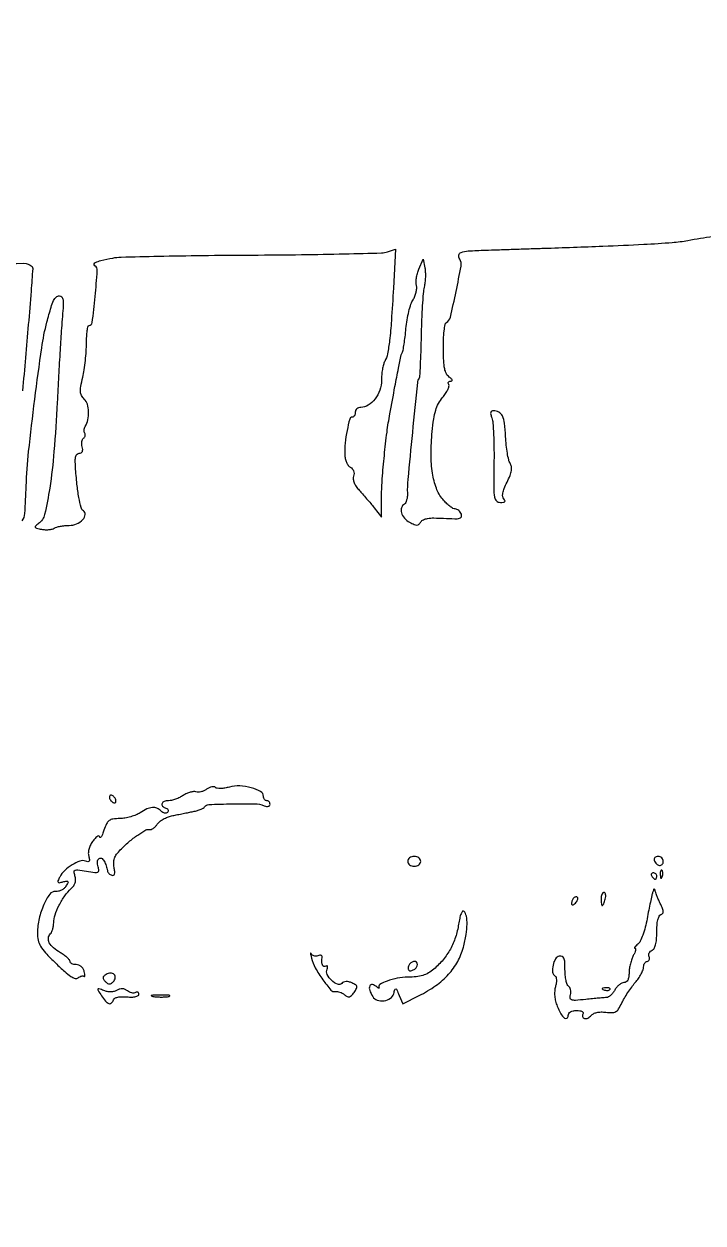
# Model space of a CAD drawing. Extents: x 0 to 4160, y 0 to 3120.
# Drawn here: x 2873.9 to 3081.1, y 2457.2 to 2822.9 of the extents above; entities that cross this region are included whole.
import ezdxf

# ---------------------------------------------------------------- set-up
doc = ezdxf.new("R2010")
doc.units = 0

msp = doc.modelspace()

# ---------------------------------------------------------------- linework, layer by layer
for points in [[(4159.499279, 606.274193, 0.000001), (4159.667734, 974.478125, 0.000057), (4159.806661, 1380.08378, 0.000034), (4159.883999, 1862.25), (4160, 3120), (3296.563358, 3120), (2433.126717, 3120)], [(757.647081, 3119.740147, 0.000002), (520.492565, 3119.487217, 0.4139)], [(1964.75, 0.149832, 0.000016), (2717.930904, 0.232101, 0.000028), (3351.473438, 0.357111)], [(2873.399079, 2671.352615, 0.138048), (2874.189119, 2673.613781, 0.006099), (2874.6052, 2682, -0.017089), (2875.35691, 2692.488112, -0.005083), (2877.21462, 2708.445974, -0.004402), (2879.348248, 2724.170729, -0.028568), (2880.941736, 2732, -0.005355), (2882.19528, 2736.553862, -0.040928), (2882.979096, 2738.629088, -0.105736), (2883.750656, 2739.636401, -0.178477), (2884.736822, 2740, -0.220962), (2885.455391, 2739.666146, -0.139725), (2885.84181, 2738.808394, -0.051753), (2885.913728, 2737.105336, -0.008107), (2885.653422, 2733.75, 0.007021), (2885.366806, 2730.156732, 0.001264), (2884.944116, 2723.45905, 0.001363), (2884.490234, 2715.611382, 0.001233), (2884.063004, 2707.493575, -0.007689), (2883.08107, 2692.521739, -0.018012), (2881.77319, 2681.383695, -0.018376), (2880.232217, 2673.356308, -0.180167), (2878.365734, 2670.525481, 0.022883), (2877.45057, 2669.789758, 0.346147), (2877.381702, 2669.414361, 0.216208), (2877.755222, 2669.124534, 0.011288), (2879.276159, 2668.798039, 0.035852), (2880.36601, 2668.669708, 0.032938), (2881.494737, 2668.69264, 0.034566), (2882.499288, 2668.849883, 0.085398), (2883.185354, 2669.135717, -0.072316), (2883.906045, 2669.458213, -0.022777), (2885.058175, 2669.728986, -0.02222), (2886.387598, 2669.917484, -0.022918), (2887.714816, 2669.984687, 0.099965), (2889.972128, 2670.451749, 0.099599), (2891.874631, 2671.758477, 0.158868), (2892.61729, 2673.275298, 0.297712), (2892.060482, 2674.46262, -0.194942), (2891.349077, 2675.4339, -0.01697), (2890.688468, 2678.485697, -0.018468), (2890.103286, 2682.569964, -0.009336), (2889.653021, 2687.75, -0.016529), (2889.580868, 2689.812025, -0.066387), (2889.744858, 2691.059991, -0.13742), (2890.14928, 2691.740264, -0.192657), (2890.798349, 2692, 0.115876), (2891.377594, 2692.136068, 0.171982), (2891.736549, 2692.507202, 0.12368), (2891.850917, 2693.128719, 0.047948), (2891.710511, 2693.999004, -0.047043), (2891.578825, 2694.80597, -0.055577), (2891.612283, 2695.578266, -0.064615), (2891.794685, 2696.204598, -0.15236), (2892.110192, 2696.568102, 0.099976), (2892.418273, 2696.856763, 0.09816), (2892.592657, 2697.244184, 0.097721), (2892.606481, 2697.670315, 0.098108), (2892.457295, 2698.069098, -0.099279), (2892.291978, 2698.514143, -0.05928), (2892.269692, 2699.08045, -0.056017), (2892.384613, 2699.674779, -0.062745), (2892.626556, 2700.204772, 0.086824), (2893.430664, 2702.215889, 0.060696), (2893.640624, 2704.653975, 0.062944), (2893.267445, 2706.950948, 0.125304), (2892.33243, 2708.524713, -0.072572), (2891.521441, 2709.612803, -0.106038), (2891.187321, 2710.756078, -0.062757), (2891.270585, 2712.346489, -0.012301), (2891.847066, 2715.157796, 0.018612), (2892.289297, 2717.461783, 0.010551), (2892.661326, 2720.278577, 0.010523), (2892.916883, 2723.136992, 0.017032), (2893, 2725.57629, -0.013999), (2893.058226, 2727.655589, -0.022982), (2893.237376, 2729.406785, -0.019248), (2893.490022, 2730.746477, -0.349778), (2893.808089, 2731, 0.379359), (2894.765545, 2731.848557, 0.005823), (2895.633019, 2739.789853, 0.006447), (2896.302044, 2747.710501, 0.267567), (2895.581595, 2749.196205, -0.313479), (2895.375076, 2749.733681, -0.234305), (2895.797039, 2750.233622, -0.045806), (2897.413159, 2750.765476, -0.005812), (2901, 2751.547843, -0.044295), (2903.5565, 2751.842114, -0.001181), (2914.928125, 2752.111789, -0.00246), (2928.302485, 2752.331523, -0.001681), (2943.5, 2752.455314, 0.001867), (2958.619682, 2752.584088, 0.002844), (2971.74637, 2752.819571, 0.001029), (2983.047835, 2753.10988, 0.073085), (2984.891899, 2753.433361), (2987.283798, 2754.224849), (2986.637959, 2742.362425, -0.003177), (2986.034544, 2732.441066, -0.012615), (2985.471775, 2726.363046, -0.019306), (2984.841352, 2722.358978, -0.074293), (2983.996088, 2719.992691, 0.059197), (2983.612432, 2719.012675, 0.020861), (2983.292601, 2717.535106, 0.02037), (2983.073225, 2715.866446, 0.0225), (2983, 2714.240055, -0.08356), (2982.497663, 2711.255189, -0.08027), (2981.04361, 2708.552995, -0.088693), (2978.971884, 2706.661272, -0.14171), (2976.685549, 2706, 0.087752), (2976.041967, 2705.886173, 0.094557), (2975.49513, 2705.559375, 0.100086), (2975.129331, 2705.072222, 0.111601), (2975, 2704.5, -0.058897), (2974.93219, 2703.926331, -0.077911), (2974.73207, 2703.440625, -0.096447), (2974.435806, 2703.115267, -0.161345), (2974.087898, 2703, 0.339916), (2973.317871, 2702.408123, 0.015638), (2972.51843, 2698.97632, 0.023884), (2971.935248, 2695.113354, 0.032007), (2971.800404, 2691.574388, 0.049186), (2971.948439, 2690.388632, 0.047979), (2972.32563, 2689.244208, 0.051995), (2972.860871, 2688.305385, 0.110075), (2973.481941, 2687.750168, -0.083473), (2974.100953, 2687.252901, -0.092868), (2974.496034, 2686.597181, -0.090748), (2974.6325, 2685.830098, -0.075743), (2974.50363, 2685.011437, 0.105958), (2974.413613, 2684.078628, 0.065945), (2974.682971, 2683.008688, 0.055354), (2975.290771, 2681.866208, 0.037941), (2976.209799, 2680.718879, -0.007681), (2977.247976, 2679.572347, -0.004228), (2978.48425, 2678.139902, -0.004214), (2979.714039, 2676.665356, -0.006737), (2980.736586, 2675.383223), (2982.973171, 2672.5), (2983.040504, 2679, -0.015993), (2983.261921, 2684.226122, -0.00655), (2983.882083, 2691.301611, -0.0066), (2984.699095, 2698.454637, -0.013737), (2985.562164, 2704, -0.00118), (2987.122689, 2712.374309, -0.003768), (2988.219577, 2717.953396, -0.002412), (2989.064343, 2721.986143, -0.085774), (2989.420282, 2722.871014, 0.096976), (2989.626217, 2723.41775, 0.005028), (2989.921543, 2725.285433, 0.007819), (2990.217299, 2727.527895, 0.005587), (2990.480883, 2730.045357, -0.018304), (2990.824732, 2732.680526, -0.018351), (2991.360188, 2735.281203, -0.018522), (2991.993361, 2737.510021, -0.06665), (2992.630728, 2738.839861, 0.046917), (2993.185619, 2739.889573, 0.03945), (2993.573912, 2741.086691, 0.041164), (2993.752042, 2742.245609, 0.081683), (2993.666169, 2743.16857, -0.072374), (2993.558052, 2744.136118, -0.029788), (2993.680581, 2745.453072, -0.028701), (2993.982923, 2746.873535, -0.032742), (2994.436606, 2748.187061), (2995.720749, 2751.241138), (2996.237007, 2748.540509, -0.036297), (2996.384478, 2747.278449, -0.019213), (2996.392895, 2745.70202, -0.01902), (2996.277399, 2744.080737, -0.027845), (2996.042731, 2742.66994, 0.034398), (2995.752538, 2740.772136, 0.005139), (2995.471962, 2736.918932, 0.005758), (2995.239415, 2732.353584, 0.004937), (2995.097458, 2727.543446, -0.003035), (2994.978452, 2722.913955, -0.004665), (2994.813729, 2718.908291, -0.001685), (2994.628456, 2715.467793, -0.124742), (2994.461205, 2714.937229, 0.113209), (2993.990152, 2713.553489, 0.000524), (2992.43322, 2698.283595, 0.001498), (2991.033398, 2683.981846, 0.033374), (2990.917348, 2679.815738, -0.035562), (2990.882756, 2678.74243, -0.04104), (2990.694138, 2677.736457, -0.045354), (2990.392739, 2676.930902, -0.143103), (2990.010875, 2676.506721, 0.181491), (2989.136546, 2675.375842, 0.144112), (2989.116609, 2673.820778, 0.113176), (2989.99684, 2672.20502, 0.089029), (2991.565036, 2670.965194, 0.01884), (2993.009275, 2670.260908, 0.110301), (2993.832559, 2670.097164, 0.180068), (2994.441027, 2670.339984, 0.07036), (2995.029013, 2671.046214, -0.148181), (2995.78798, 2671.715617, -0.067532), (2997.066429, 2672.102277, -0.041322), (2999.011423, 2672.250856, -0.012563), (3001.967988, 2672.157758, 0.007001), (3005.359089, 2672.013213, 0.06381), (3006.827589, 2672.158851, 0.239658), (3007.382426, 2672.623103, 0.194918), (3007.397023, 2673.407758, 0.06585), (3007.066097, 2674.016523, 0.062021), (3006.582419, 2674.532279, 0.066483), (3006.026079, 2674.881719, 0.107425), (3005.481905, 2675, -0.137235), (3004.821412, 2675.184765, -0.029212), (3003.82963, 2675.869032, -0.028497), (3002.737171, 2676.825889, -0.023751), (3001.688452, 2677.958407, -0.087754), (2999.75177, 2681.306287, -0.04889), (2998.574907, 2685.883107, -0.039424), (2998.140822, 2691.646592, -0.022455), (2998.480018, 2698.630036, -0.013497), (2998.945461, 2702.476256, -0.037492), (2999.545578, 2705.130378, -0.050617), (3000.404873, 2707.17154, -0.050015), (3001.65959, 2709.007293, 0.027673), (3002.564583, 2710.212259, 0.038106), (3003.228473, 2711.391741, 0.042381), (3003.596895, 2712.395483, 0.208089), (3003.512652, 2712.979529, -0.100051), (3003.368806, 2713.368594, -0.176879), (3003.43446, 2713.700237, -0.168444), (3003.702827, 2713.922391, -0.089666), (3004.132113, 2714, 0.141922), (3004.488881, 2714.103348, 0.354122), (3004.570087, 2714.343409, 0.120753), (3004.305757, 2714.734091, 0.026067), (3003.66821, 2715.253343, -0.119406), (3002.823888, 2716.252231, -0.065189), (3002.295122, 2717.776764, -0.038448), (3001.996937, 2720.115706, -0.010146), (3001.885059, 2723.887454, -0.012988), (3001.933161, 2726.782676, -0.019429), (3002.138945, 2729.303848, -0.015627), (3002.445655, 2731.312186, -0.211685), (3002.854851, 2731.910293, 0.198276), (3004.026356, 2733.531478, 0.006843), (3005.769248, 2741.303984, 0.007124), (3007.289644, 2749.097884, 0.185066), (3006.896942, 2751.166752, -0.175328), (3006.631936, 2752.432117, -0.278729), (3007.310526, 2753.26386, -0.070347), (3009.494182, 2753.711819, -0.007384), (3014.718273, 2753.958084, -0.000012), (3018.409455, 2754.077401, -0.000006), (3023.151618, 2754.230518, -0.000006), (3028.103267, 2754.390282, -0.000008), (3032.5, 2754.532015, 0.001393), (3050.59427, 2755.165472, 0.004118), (3063.017826, 2755.737552, 0.005163), (3071.750827, 2756.302278, 0.027371), (3076.5, 2756.921382, -0.01036), (3084.108003, 2758.177572, -0.011765)], [(2837.171228, 2748.894496, -0.000617), (2873.893273, 2749.960668, -0.215574), (2876.390248, 2748.914204, -0.208395), (2876.60118, 2748.314825, -0.00094), (2876.090887, 2741.469261, -0.002493), (2875.25746, 2731.236974, -0.00039), (2873.497278, 2711.064808, -0.017566)]]:
    msp.add_lwpolyline(points, format="xyb")
for points in [[(3016.682612, 2702.75, -0.068929), (3016.994962, 2701.29041, -0.006847), (3017.208228, 2697.709375, -0.008522), (3017.331734, 2693.414157, -0.006668), (3017.324121, 2688.75, 0.002799), (3017.253593, 2681.222367, 0.042082), (3017.463846, 2678.611098, 0.168744), (3018.092736, 2677.456626, 0.186534), (3019.274121, 2677, 0.026307), (3020.217282, 2677.049658, 0.168544), (3020.643774, 2677.25, 0.329769), (3020.69654, 2677.575687, 0.077388), (3020.350133, 2678.049867, -0.166607), (3019.997872, 2678.769491, -0.077959), (3020.029971, 2679.819305, -0.049955), (3020.450736, 2681.250208, -0.018409), (3021.314772, 2683.171414, 0.018658), (3022.242357, 2685.23668, 0.055399), (3022.662038, 2686.729049, 0.082669), (3022.66026, 2687.906576, 0.098258), (3022.26686, 2688.944297, -0.082225), (3021.834311, 2689.984245, -0.015026), (3021.418774, 2692.033776, -0.015798), (3021.07703, 2694.48734, -0.013769), (3020.871666, 2697.07275, 0.016517), (3020.525063, 2701.152152, 0.079795), (3019.890645, 2703.383213, 0.155808), (3018.821049, 2704.541925, 0.126827), (3017.182612, 2704.984687, 0.129864), (3016.638739, 2704.847747, 0.214642), (3016.359696, 2704.475292, 0.114408), (3016.364845, 2703.807155, 0.028239)], [(2929.652801, 2589.501363, -0.05014), (2928.841637, 2589.019694, -0.047104), (2927.933876, 2588.697038, -0.050537), (2927.069025, 2588.569525, -0.103316), (2926.39508, 2588.678635, 0.11665), (2925.682152, 2588.774857, 0.0429), (2924.677128, 2588.587982, 0.039637), (2923.571836, 2588.185995, 0.038015), (2922.527463, 2587.609951, -0.032725), (2921.437437, 2586.993617, -0.026272), (2920.194304, 2586.472923, -0.026992), (2918.989655, 2586.113241, -0.059114), (2918.035183, 2586, 0.083306), (2916.709888, 2585.777647, 0.230626), (2916.05922, 2585.126482, 0.290754), (2916.245538, 2584.345586, 0.107322), (2917.25, 2583.720238, -0.081491), (2917.669727, 2583.487853, -0.135317), (2917.907604, 2583.164003, -0.157927), (2917.926228, 2582.801001, -0.123026), (2917.733333, 2582.453571, -0.149377), (2917.349483, 2582.232475, -0.10289), (2916.844271, 2582.221882, -0.085105), (2916.292995, 2582.425551, -0.065519), (2915.783333, 2582.816667, 0.094834), (2914.502231, 2583.686166, 0.121578), (2913.1013, 2583.919762, 0.090822), (2911.44671, 2583.48334, 0.035265), (2909.371115, 2582.323594, -0.049655), (2908.128343, 2581.675311, -0.026743), (2906.491229, 2581.118014, -0.026364), (2904.745721, 2580.724166, -0.037281), (2903.160062, 2580.573594, 0.030081), (2901.075992, 2580.405904, 0.124283), (2899.914777, 2579.931657, 0.12298), (2899.111264, 2578.960153, 0.029182), (2898.310206, 2577, -0.012354), (2897.84457, 2575.741287, -0.039033), (2897.448018, 2574.934927, -0.210498), (2897.210293, 2574.764933, -0.463442), (2897.056442, 2574.884859, 0.255782), (2896.860312, 2575.210899, 0.26256), (2896.484075, 2575.216499, 0.079799), (2895.862752, 2574.736367, 0.021781), (2895.052152, 2573.79343, 0.042869), (2894.280645, 2572.617991, 0.05173), (2893.776653, 2571.398067, 0.057021), (2893.567891, 2570.213819, 0.079253), (2893.67267, 2569.143709, -0.025104), (2893.896659, 2568.069563, -0.178324), (2893.793964, 2567.556508, -0.293673), (2893.427695, 2567.380023, -0.061111), (2892.701306, 2567.561125, 0.178747), (2891.007933, 2567.582547, 0.053031), (2888.634383, 2566.444553, 0.051651), (2886.350622, 2564.685816, 0.080157), (2884.845907, 2562.712075, 0.016347), (2884.279355, 2561.56483, 0.259384), (2884.313531, 2561.14678, 0.297626), (2884.675706, 2560.992334, 0.020081), (2885.826764, 2561.244447, -0.01689), (2886.982505, 2561.505322, -0.296598), (2887.321607, 2561.36655, -0.282379), (2887.342314, 2560.992225, -0.015772), (2886.730297, 2559.939745, -0.073859), (2886.142915, 2559.25039, -0.058855), (2885.335682, 2558.698045, -0.060035), (2884.44142, 2558.358811, -0.086139), (2883.597848, 2558.29899, 0.26688), (2881.787249, 2557.489246, 0.053542), (2879.956676, 2554.30442, 0.048876), (2878.566033, 2550.065634, 0.051295), (2878.054384, 2545.706341, 0.053994), (2878.266966, 2543.440575, 0.084861), (2878.973641, 2541.622645, 0.053561), (2880.487401, 2539.619297, 0.01082), (2883.615747, 2536.429958, 0.010529), (2886.34892, 2533.87169, 0.038295), (2888.233941, 2532.42452, 0.068423), (2889.573535, 2531.791311, 0.254717), (2890.457757, 2531.964941, -0.049815), (2890.970579, 2532.310669, -0.065721), (2891.497186, 2532.510314, -0.081542), (2891.956819, 2532.541801, -0.174507), (2892.274256, 2532.392411, 0.401181), (2892.436931, 2532.388774, 0.20341), (2892.529878, 2532.592111, 0.052895), (2892.487542, 2533.131811, 0.017952), (2892.315615, 2533.901086, 0.07518), (2891.962972, 2534.721735, 0.075869), (2891.384322, 2535.39853, 0.079847), (2890.659823, 2535.84533, 0.098631), (2889.883369, 2536, -0.048122), (2889.162591, 2536.069532, -0.068121), (2888.55324, 2536.277143, -0.088301), (2888.142673, 2536.583178, -0.190791), (2888, 2536.943464, 0.181003), (2887.823872, 2537.414056, 0.029267), (2887.127962, 2538.124911, 0.029091), (2886.168153, 2538.900024, 0.021906), (2885.031361, 2539.640546, -0.042328), (2882.906457, 2541.15167, -0.094459), (2881.664847, 2542.688117, -0.148142), (2881.378646, 2544.120867, -0.173823), (2881.967217, 2545.367217, 0.086767), (2882.363939, 2545.932072, 0.036668), (2882.69662, 2546.800359, 0.034869), (2882.923804, 2547.802734, 0.038311), (2883, 2548.795708, -0.083818), (2883.395875, 2551.140627, -0.034941), (2884.66212, 2554.099669, -0.03463), (2886.410938, 2556.99457, -0.053441), (2888.335869, 2559.191769, 0.053622), (2889.110879, 2560.077044, 0.080721), (2889.556921, 2560.998431, 0.084576), (2889.676398, 2561.981002, 0.064987), (2889.485185, 2563.046678, -0.046576), (2889.213247, 2564.296468, -0.336915), (2889.504491, 2564.794936, -0.132993), (2890.359573, 2564.904679, -0.007645), (2893, 2564.5, 0.008026), (2895.578037, 2564.106897, 0.122633), (2896.467404, 2564.204028, 0.334535), (2896.777021, 2564.684635, 0.058559), (2896.560007, 2565.810935, -0.086208), (2896.344684, 2567.392188, -0.232048), (2896.866993, 2568.365136, -0.342208), (2897.740988, 2568.332487, -0.115273), (2898.558849, 2567.244256, -0.01344), (2898.859346, 2566.50921, -0.012595), (2899.126914, 2565.743104, -0.012676), (2899.32985, 2565.051646, -0.041569), (2899.413633, 2564.583333, 0.111162), (2899.538029, 2564.202035, 0.061962), (2899.839195, 2563.814416, 0.05715), (2900.260044, 2563.479404, 0.059167), (2900.741071, 2563.252976, 0.176818), (2901.250951, 2563.267393, 0.231809), (2901.5597, 2563.607616, 0.095961), (2901.629018, 2564.375478, 0.022027), (2901.439572, 2565.669643, -0.0529), (2901.315068, 2567.153697, -0.079755), (2901.548429, 2568.427608, -0.07212), (2902.19318, 2569.653051, -0.035744), (2903.327204, 2571, -0.022962), (2905.927244, 2573.439921, -0.025564), (2908.651905, 2575.539765, -0.021986), (2911.090755, 2577.073979, -0.206273), (2912.295227, 2577.207883, 0.173915), (2912.757379, 2577.230206, 0.055938), (2913.367489, 2577.567012, 0.048012), (2914.01442, 2578.125457, 0.037946), (2914.600944, 2578.840655, -0.071365), (2915.335026, 2579.623128, -0.037092), (2916.441855, 2580.381418, -0.035956), (2917.7174, 2581.004871, -0.045404), (2918.974594, 2581.382772, -0.000613), (2920.367227, 2581.665113, -0.00034), (2922.065975, 2582.006145, -0.000339), (2923.786071, 2582.349031, -0.000549), (2925.25, 2582.638148, 0.020227), (2926.534743, 2582.944843, 0.024606), (2927.707456, 2583.338663, 0.024317), (2928.642504, 2583.758266, 0.131923), (2929.051979, 2584.12676, -0.243219), (2930.301171, 2584.838567, -0.00535), (2937.481939, 2585.05445, -0.009501), (2944.367548, 2585.05688, -0.089842), (2947.25, 2584.479023, 0.047879), (2947.953483, 2584.275691, 0.104876), (2948.51129, 2584.288693, 0.164908), (2948.863075, 2584.508837, 0.172881), (2949, 2584.893011, 0.089132), (2948.924054, 2585.315658, 0.095054), (2948.70625, 2585.674822, 0.099889), (2948.381499, 2585.91511, 0.109914), (2948, 2586, -0.129029), (2947.618642, 2586.100078, -0.100711), (2947.29375, 2586.381614, -0.08898), (2947.07528, 2586.802763, -0.075403), (2947, 2587.299112, 0.27204), (2946.128264, 2588.782755, 0.05989), (2943.282066, 2589.948405, 0.055448), (2939.759397, 2590.51071, 0.079393), (2936.621352, 2590.161118, -0.02659), (2935.244697, 2589.858711, -0.033651), (2933.94813, 2589.734133, -0.035748), (2932.887909, 2589.779703, -0.166669), (2932.34356, 2590.03912, 0.169932), (2931.884263, 2590.254437, 0.074885), (2931.205181, 2590.221977, 0.06162), (2930.421931, 2589.962123, 0.048193)], [(2900, 2587.118034, 0.085235), (2900.073533, 2586.689814, 0.053414), (2900.29375, 2586.230237, 0.051777), (2900.617474, 2585.810561, 0.064269), (2901, 2585.5, 0.076764), (2901.382383, 2585.338175, 0.154201), (2901.70625, 2585.357263, 0.186277), (2901.920761, 2585.550471, 0.117858), (2902, 2585.881966, 0.085235), (2901.926467, 2586.310186, 0.053414), (2901.70625, 2586.769763, 0.051777), (2901.382526, 2587.189439, 0.064269), (2901, 2587.5, 0.076764), (2900.617617, 2587.661825, 0.154201), (2900.29375, 2587.642737, 0.186277), (2900.079239, 2587.449529, 0.117858)], [(2991, 2567.5, 0.130775), (2991.153209, 2566.924246, 0.10214), (2991.583333, 2566.4375, 0.08892), (2992.230589, 2566.111864, 0.072314), (2993, 2566, 0.072314), (2993.769411, 2566.111864, 0.08892), (2994.416667, 2566.4375, 0.10214), (2994.846791, 2566.924246, 0.130775), (2995, 2567.5, 0.130775), (2994.846791, 2568.075754, 0.10214), (2994.416667, 2568.5625, 0.08892), (2993.769411, 2568.888136, 0.072314), (2993, 2569, 0.072314), (2992.230589, 2568.888136, 0.08892), (2991.583333, 2568.5625, 0.10214), (2991.153209, 2568.075754, 0.130775)], [(3066.229167, 2567.8125, 0.113253), (3066.877068, 2566.749304, 0.165501), (3067.846361, 2566.257027, 0.244413), (3068.653027, 2566.540134, 0.190724), (3069, 2567.416667, 0.099038), (3068.879125, 2568.020927, 0.097945), (3068.534896, 2568.534896, 0.097945), (3068.020927, 2568.879125, 0.099038), (3067.416667, 2569, 0.077096), (3066.841384, 2568.910766, 0.119977), (3066.414714, 2568.651172, 0.144529), (3066.204183, 2568.264262, 0.134046)], [(3068.078947, 2563.416667, 0.018894), (3068.137993, 2562.670344, 0.168741), (3068.279315, 2562.37858, 0.470617), (3068.461564, 2562.395823, 0.054073), (3068.683114, 2562.8125, 0.051402), (3068.839148, 2563.359369, 0.05415), (3068.876576, 2563.916927, 0.060344), (3068.797407, 2564.402231, 0.126455), (3068.604167, 2564.729167, 0.296942), (3068.385309, 2564.77538, 0.208169), (3068.200665, 2564.592839, 0.077125), (3068.089945, 2564.112848, 0.028489)], [(3065.5, 2563, 0.029505), (3065.768994, 2562.617226, 0.035638), (3066.066025, 2562.29375, 0.038439), (3066.34829, 2562.065539, 0.151918), (3066.559017, 2562, 0.210953), (3066.727648, 2562.07446, 0.081139), (3066.870461, 2562.29375, 0.061769), (3066.967655, 2562.617151, 0.042167), (3067, 2563, 0.105053), (3066.918938, 2563.381556, 0.099167), (3066.688914, 2563.70625, 0.09642), (3066.345238, 2563.923877, 0.093332), (3065.940983, 2564, 0.108972), (3065.586039, 2563.921712, 0.182303), (3065.3746, 2563.70625, 0.161196), (3065.343488, 2563.3821, 0.082592)], [(3065.743029, 2558, 0.0242), (3065.489108, 2557.072563, 0.003019), (3065.048015, 2555.03125, 0.003551), (3064.555743, 2552.598683, 0.002936), (3064.064859, 2550, -0.018668), (3063.486586, 2547.391478, -0.023312), (3062.748545, 2545.023262, -0.02338), (3061.958634, 2543.1311, -0.119104), (3061.247125, 2542.25, 0.020146), (3060.669819, 2541.768969, 0.052596), (3060.309727, 2541.367188, 0.153587), (3060.227172, 2541.118774, 0.418924), (3060.344054, 2541, -0.38925), (3060.528882, 2540.830417, -0.076617), (3060.495931, 2540.339063, -0.046472), (3060.261291, 2539.613498, -0.023594), (3059.841154, 2538.75, 0.042222), (3059.365616, 2537.672479, 0.022791), (3058.95658, 2536.279687, 0.022543), (3058.666902, 2534.813015, 0.032828), (3058.55597, 2533.5, -0.034551), (3058.44085, 2532.191145, -0.080588), (3058.134502, 2531.259328, -0.12121), (3057.647573, 2530.703818, -0.153655), (3057, 2530.5, 0.118863), (3056.332956, 2530.339154, 0.051757), (3055.564056, 2529.839063, 0.047212), (3054.819587, 2529.110748, 0.046066), (3054.218063, 2528.25, -0.03678), (3053.637606, 2527.385704, -0.040829), (3052.954889, 2526.647762, -0.044796), (3052.274949, 2526.127529, -0.132458), (3051.718063, 2525.955148, 0.011825), (3050.97255, 2525.910024, 0.001434), (3049.33728, 2525.767444, 0.001702), (3047.394931, 2525.585805, 0.001402), (3045.323743, 2525.379139, -0.007127), (3042.182072, 2525.101949, -0.093196), (3041.024149, 2525.232306, -0.296498), (3040.588844, 2525.75296, -0.09419), (3040.660861, 2526.811132, 0.05637), (3040.776282, 2527.611872, 0.061309), (3040.704091, 2528.39497, 0.069356), (3040.465088, 2529.043914, 0.132226), (3040.087118, 2529.446158, -0.17191), (3039.665377, 2529.971191, -0.030798), (3039.319341, 2531.199217, -0.030097), (3039.079611, 2532.754777, -0.023187), (3039, 2534.470533, 0.014189), (3038.934577, 2536.775423, 0.0862), (3038.664928, 2537.933704, 0.198194), (3038.128272, 2538.4633, 0.134092), (3037.264117, 2538.568259, 0.230345), (3036.097989, 2537.772999, 0.078143), (3035.347998, 2535.801526, 0.078263), (3035.239898, 2533.697747, 0.232128), (3035.987853, 2532.507507, -0.198993), (3036.269207, 2532.117023, -0.050515), (3036.373057, 2531.326182, -0.04357), (3036.315375, 2530.323411, -0.032267), (3036.084785, 2529.236515, 0.052082), (3035.853847, 2527.887088, 0.039379), (3035.873839, 2526.383068, 0.0377), (3036.136525, 2524.828285, 0.03742), (3036.63009, 2523.326549, 0.030375), (3037.750816, 2521.02459, 0.087437), (3038.874722, 2519.657943, 0.355806), (3039.607364, 2519.640027, 0.231921), (3040, 2520.440983, -0.131238), (3040.176368, 2521.101349, -0.126075), (3040.660357, 2521.597694, -0.092459), (3041.461693, 2521.901866, -0.044626), (3042.559017, 2522, -0.035004), (3043.500491, 2521.934008, -0.074842), (3044.19732, 2521.726548, -0.144376), (3044.541841, 2521.420986, -0.285407), (3044.542705, 2521.069098, 0.189672), (3044.378736, 2520.161234, 0.289258), (3044.913021, 2519.598369, 0.171889), (3045.975761, 2519.696583, 0.111829), (3046.963046, 2520.455473, -0.102078), (3047.684264, 2521.032306, -0.062859), (3048.710728, 2521.401903, -0.052363), (3049.991078, 2521.550359, -0.03455), (3051.471678, 2521.463991, 0.033533), (3053.368955, 2521.349449, 0.130804), (3054.49284, 2521.656711, 0.1228), (3055.354233, 2522.494281, 0.028002), (3056.335268, 2524.294097, -0.02239), (3057.110651, 2525.755388, -0.012449), (3058.177812, 2527.467001, -0.012397), (3059.34634, 2529.148928, -0.019571), (3060.438721, 2530.524568, 0.026223), (3061.418157, 2531.792226, 0.027232), (3062.246258, 2533.140029, 0.028248), (3062.82921, 2534.378248, 0.096002), (3062.998779, 2535.25, -0.061377), (3063.081708, 2535.919176, -0.079824), (3063.324819, 2536.485938, -0.09754), (3063.684696, 2536.865345, -0.155574), (3064.106989, 2537, 0.147775), (3064.48395, 2537.113898, 0.152599), (3064.729045, 2537.416315, 0.117411), (3064.795809, 2537.87523, 0.069392), (3064.670131, 2538.417241, -0.100452), (3064.572355, 2539.000207, -0.098266), (3064.708117, 2539.580134, -0.097606), (3065.056244, 2540.067297, -0.097642), (3065.563142, 2540.385856, 0.170718), (3066.203663, 2540.930397, 0.068225), (3066.649545, 2542.009597, 0.045742), (3066.917966, 2543.630189, 0.018183), (3067, 2545.885282, -0.019295), (3067.080759, 2547.977275, -0.037924), (3067.334361, 2549.622048, -0.048537), (3067.72459, 2550.777153, -0.208984), (3068.25, 2551.25303, 0.118726), (3068.788729, 2551.590994, 0.189307), (3068.997746, 2552.085382, 0.099335), (3068.865664, 2552.844729, 0.020862), (3068.323121, 2554.086364, -0.007922), (3067.839055, 2555.120399, -0.006641), (3067.357796, 2556.231619, -0.006711), (3066.945088, 2557.258938, -0.01826), (3066.689546, 2558, 0.010242), (3066.403414, 2558.87505, 0.318752), (3066.227329, 2559, 0.313446), (3066.048604, 2558.875751, 0.010045)], [(3050, 2556, 0.018041), (3050.027671, 2555.233356, 0.029316), (3050.112615, 2554.5875, 0.029396), (3050.233718, 2554.109555, 0.326917), (3050.383369, 2554, 0.269386), (3050.560437, 2554.102864, 0.023188), (3050.807757, 2554.5875, 0.025621), (3051.061542, 2555.233613, 0.016817), (3051.289749, 2556, 0.040966), (3051.424365, 2556.766322, 0.070464), (3051.392877, 2557.4125, 0.106581), (3051.210205, 2557.842465, 0.24384), (3050.90638, 2558, 0.206609), (3050.559898, 2557.850443, 0.082769), (3050.266249, 2557.4125, 0.063112), (3050.066544, 2556.765641, 0.043375)], [(3041.666667, 2556.333333, 0.063896), (3041.411277, 2556.002755, 0.039129), (3041.195833, 2555.558958, 0.038674), (3041.048893, 2555.07784, 0.054831), (3041, 2554.633333, 0.142677), (3041.093678, 2554.31173, 0.290264), (3041.322581, 2554.204271, 0.131573), (3041.693024, 2554.355562, 0.034019), (3042.183333, 2554.783333, 0.041736), (3042.5985, 2555.274266, 0.061283), (3042.867292, 2555.770833, 0.080535), (3042.959631, 2556.197768, 0.212536), (3042.85, 2556.483333, 0.128169), (3042.601612, 2556.629018, 0.100736), (3042.289271, 2556.652396, 0.089268), (3041.96028, 2556.549128, 0.075941)], [(3006.537033, 2548.325182, -0.042618), (3005.598902, 2544.350926, -0.046877), (3004.019951, 2540.724803, -0.047242), (3001.805977, 2537.480139, -0.044554), (2998.982236, 2534.638506, -0.042025), (2997.309219, 2533.455438, -0.057145), (2995.620444, 2532.706655, -0.050001), (2993.638102, 2532.298086, -0.023903), (2991.038503, 2532.153549, 0.043281), (2987.832506, 2531.850476, 0.043696), (2984.737192, 2531.000162, 0.0508), (2982.511494, 2529.905897, 0.402568), (2982.256361, 2528.893639, -0.397952), (2982.239146, 2528.822967, -0.261377), (2982.149369, 2528.817298, -0.044429), (2981.900801, 2528.965304, -0.013288), (2981.55, 2529.233333, 0.108855), (2980.225939, 2529.892884, 0.373537), (2979.435904, 2529.491888, 0.185557), (2979.410216, 2528.153928, 0.052712), (2980.337137, 2526.25, 0.178022), (2981.727199, 2525.17106, 0.111292), (2983.803461, 2524.992012, 0.112592), (2985.73742, 2525.719712, 0.184784), (2986.742751, 2527.12428, -0.01171), (2987.119256, 2528.437587, -0.411854), (2987.375767, 2528.573359, -0.217886), (2987.668305, 2528.314903, -0.005313), (2988.399131, 2526.62177), (2989.5, 2523.994978), (2994.499138, 2526.537818, 0.036428), (2999.566325, 2529.598513, 0.053333), (3003.470331, 2533.041715, 0.059263), (3006.257106, 2536.919932, 0.062588), (3007.994754, 2541.274469, 0.021078), (3008.835359, 2545.170184, 0.039792), (3009.126765, 2548.369673, 0.051184), (3008.904463, 2550.806029, 0.149123), (3008.118984, 2552.281016, 0.448143), (3007.727387, 2552.258585, 0.072763), (3007.294711, 2551.512778, 0.04035), (3006.875997, 2550.158073, 0.018124)], [(2961.636585, 2538, 0.065577), (2962.812501, 2534.998119, 0.029299), (2965.081094, 2531.40288, 0.022266), (2967.563938, 2528.243151, 0.277574), (2968.95201, 2527.785087, -0.094702), (2969.542331, 2527.805122, -0.045127), (2970.282325, 2527.620023, -0.042539), (2971.045356, 2527.278975, -0.046877), (2971.713473, 2526.822834, 0.055017), (2972.552328, 2526.269878, 0.179344), (2973.202359, 2526.19284, 0.144646), (2973.835154, 2526.558735, 0.03198), (2974.646397, 2527.531097, 0.025263), (2975.403295, 2528.684212, 0.189551), (2975.502717, 2529.317662, 0.205624), (2975.141123, 2529.819297, 0.030242), (2974.005558, 2530.410724, 0.044514), (2973.048013, 2530.739488, 0.071976), (2972.192271, 2530.82367, 0.086013), (2971.460725, 2530.662191, 0.099461), (2970.867373, 2530.267373, -0.302312), (2969.557225, 2530.004186, -0.09675), (2967.813641, 2531.151041, -0.085459), (2966.483869, 2532.991881, -0.208309), (2966.411227, 2534.629257, 0.040444), (2966.569431, 2535.168122, 0.166477), (2966.527566, 2535.500741, 0.319776), (2966.324287, 2535.610913, 0.108229), (2965.988546, 2535.492921, -0.259778), (2965.409596, 2535.466703, -0.190552), (2964.971647, 2535.954955, -0.091599), (2964.790546, 2536.998319, -0.042461), (2964.922473, 2538.372681, 0.207095), (2964.857135, 2538.654465, 0.178383), (2964.60133, 2538.822602, 0.101948), (2964.160381, 2538.833731, 0.047147), (2963.605501, 2538.678858, -0.080628), (2962.99966, 2538.552575, -0.086232), (2962.399732, 2538.62945, -0.093329), (2961.898614, 2538.893917, -0.116434), (2961.573839, 2539.306177, 0.141056), (2961.440568, 2539.459454, 0.61092), (2961.363177, 2539.41494, 0.040389), (2961.429994, 2538.898793, 0.008229)], [(2991.458881, 2535.933469, 0.055289), (2991.246476, 2535.485906, 0.063671), (2991.150101, 2535.023485, 0.073797), (2991.178227, 2534.616664, 0.143229), (2991.333333, 2534.333333, 0.245171), (2992.010153, 2534.120596, 0.09984), (2992.935284, 2534.48511, 0.089687), (2993.724195, 2535.224864, 0.161033), (2994, 2536.059017, 0.206886), (2993.714394, 2536.719722, 0.203785), (2993.034956, 2536.969816, 0.139607), (2992.163143, 2536.674324, 0.103622)], [(2899, 2533, 0.044456), (2898.302215, 2532.477831, 0.184043), (2898.065372, 2532.01786, 0.182588), (2898.193742, 2531.5145, 0.043652), (2898.758359, 2530.841641, 0.047626), (2899.432016, 2530.285401, 0.14551), (2899.991325, 2530.108675, 0.150044), (2900.545495, 2530.268517, 0.051726), (2901.2, 2530.8, 0.155629), (2901.789428, 2531.941597, 0.242925), (2901.460382, 2532.973143, 0.20787), (2900.353044, 2533.409654, 0.130525)], [(2897.605907, 2526.47871, 0.030705), (2898.853412, 2524.808171, 0.135804), (2899.858212, 2524.123667, 0.279385), (2900.648962, 2524.29785, 0.122446), (2901.246528, 2525.239583, -0.189671), (2901.660792, 2525.734783, -0.069329), (2902.530783, 2526.063076, -0.050631), (2903.772252, 2526.214307, -0.026503), (2905.329861, 2526.162965, 0.023857), (2906.854897, 2526.104623, 0.052599), (2908.01166, 2526.237733, 0.082192), (2908.749065, 2526.535415, 0.261503), (2909, 2526.982399, 0.105055), (2908.918739, 2527.364886, 0.180111), (2908.693382, 2527.594941, 0.164361), (2908.354884, 2527.633528, 0.085526), (2907.956195, 2527.472927, -0.123068), (2907.452892, 2527.312444, -0.068379), (2906.806631, 2527.359563, -0.061584), (2906.123126, 2527.595469, -0.059413), (2905.508553, 2527.992901, 0.067977), (2904.777648, 2528.448072, 0.090838), (2904.020112, 2528.633498, 0.086511), (2903.218004, 2528.54189, 0.056033), (2902.354985, 2528.178783, -0.07013), (2901.482569, 2527.84023, -0.05141), (2900.45144, 2527.708132, -0.048786), (2899.356325, 2527.788007, -0.048292), (2898.293523, 2528.078502, 0.007848), (2896.772613, 2528.629589, 0.392698), (2896.504895, 2528.511168, 0.246798), (2896.53322, 2528.14867, 0.004533)], [(3050.8125, 2528.316886, 0.051402), (3051.359369, 2528.160852, 0.05415), (3051.916927, 2528.123424, 0.060344), (3052.402231, 2528.202593, 0.126455), (3052.729167, 2528.395833, 0.296942), (3052.77538, 2528.614691, 0.208169), (3052.592839, 2528.799335, 0.077125), (3052.112848, 2528.910055, 0.028489), (3051.416667, 2528.921053, 0.018894), (3050.670344, 2528.862007, 0.168741), (3050.37858, 2528.720685, 0.470617), (3050.395823, 2528.538436, 0.054073)], [(2913.26375, 2526.282419, 0.022548), (2914.485188, 2526.153707, 0.015659), (2915.872547, 2526.114038, 0.015827), (2917.209518, 2526.160023, 0.031163), (2918.26375, 2526.296069, 0.248898), (2918.455688, 2526.450815, 0.49082), (2918.374351, 2526.596853, 0.030832), (2917.29708, 2526.692368, 0.00738), (2915.5, 2526.713986, 0.006817), (2913.711719, 2526.684722, 0.040183), (2912.780601, 2526.581582, 0.720633), (2912.761725, 2526.438612, 0.075924)]]:
    msp.add_lwpolyline(points, format="xyb", close=True)

doc.saveas('drawing.dxf')
